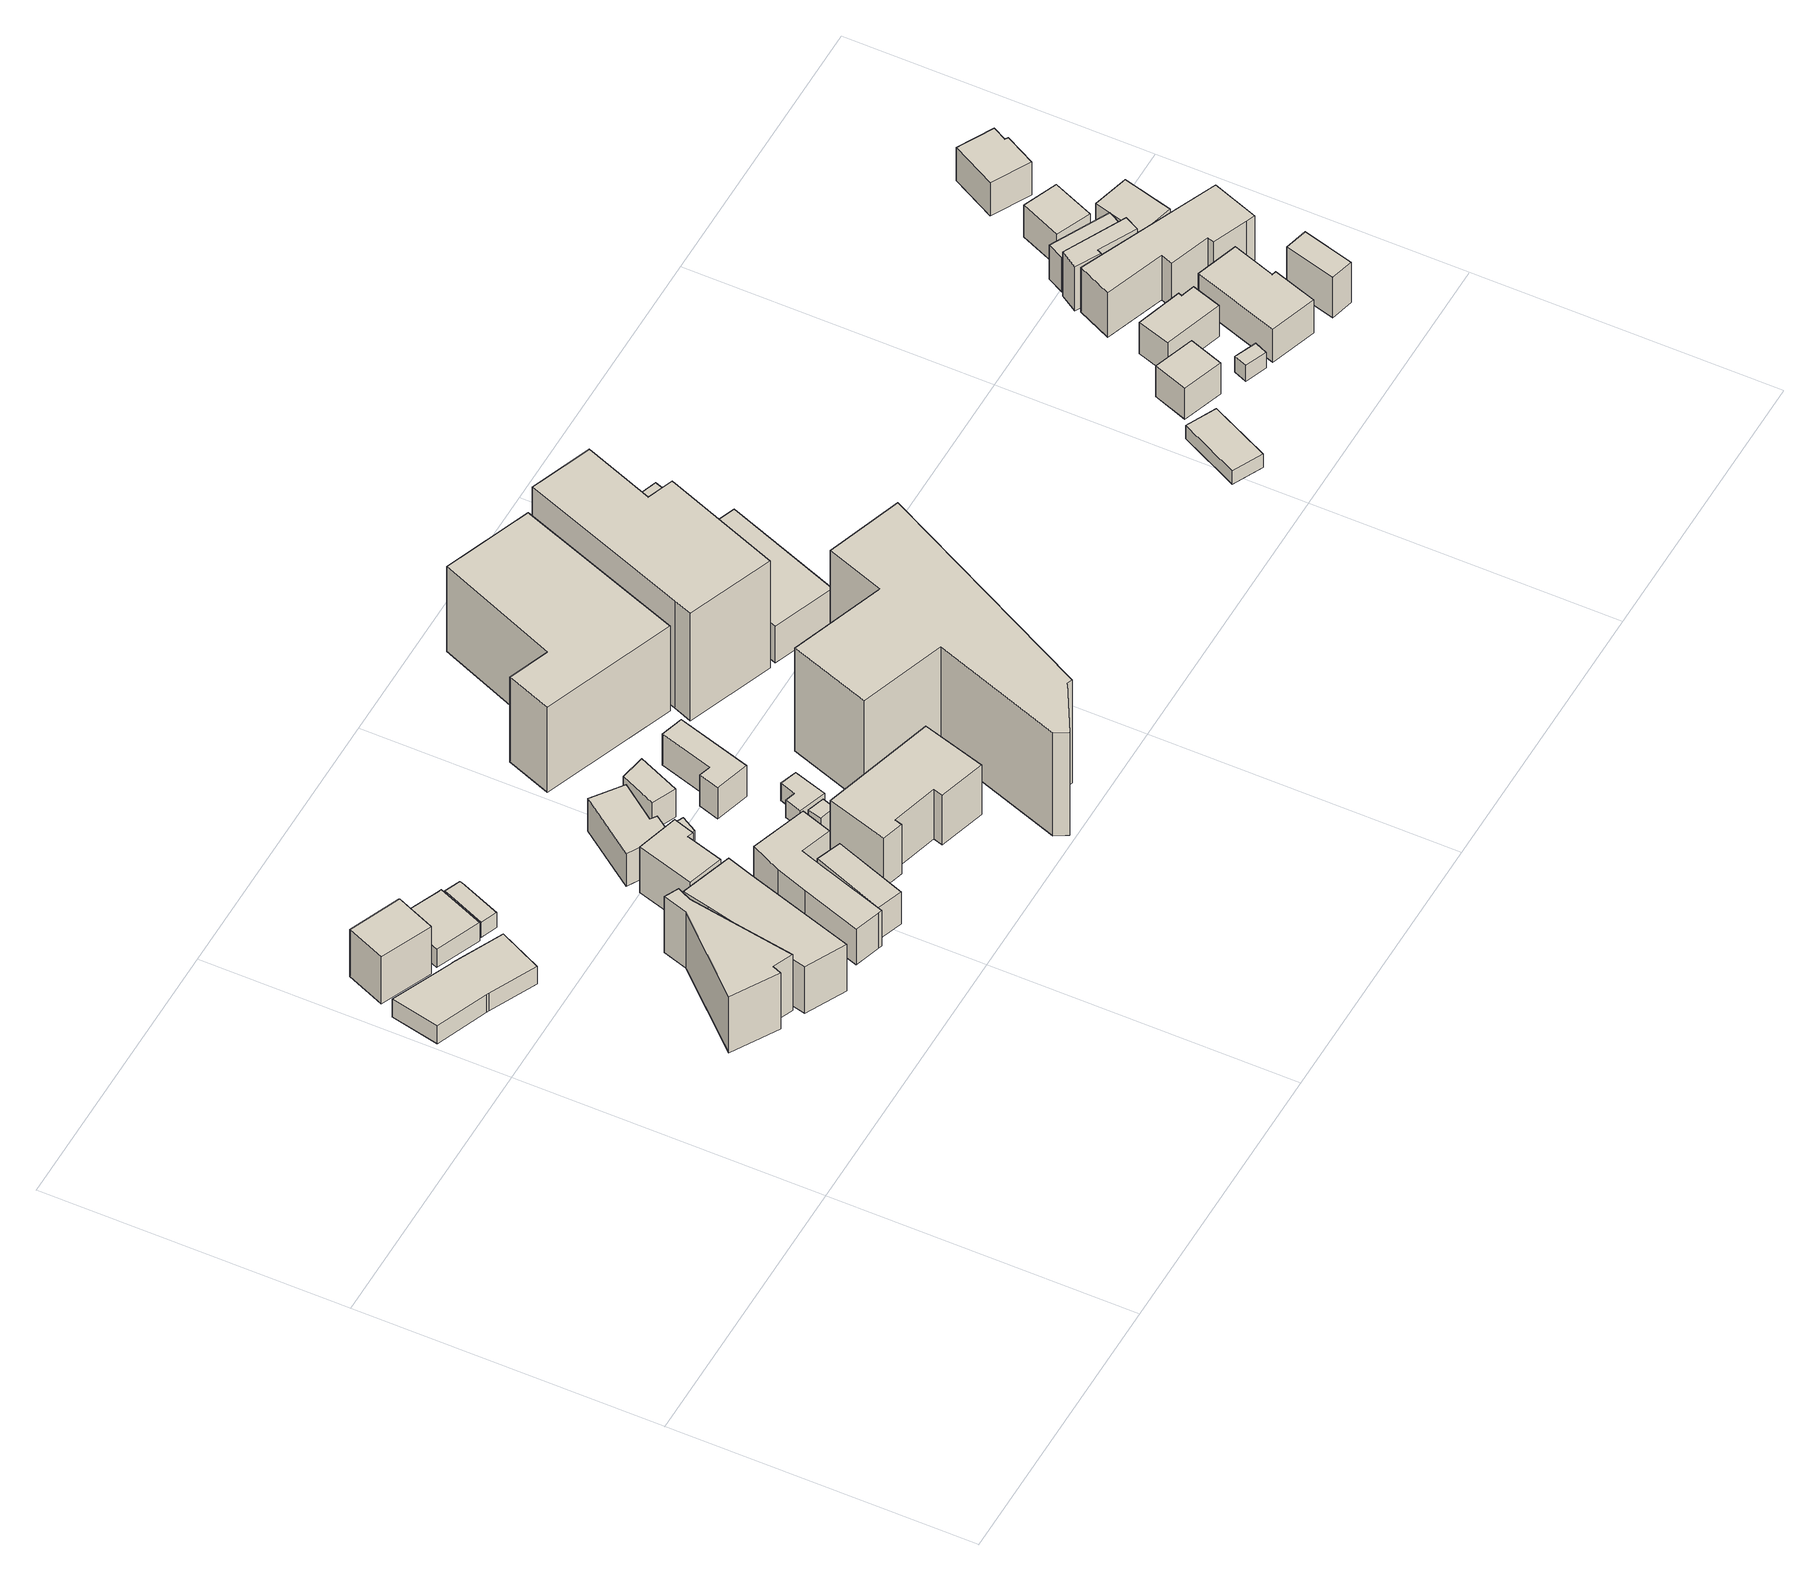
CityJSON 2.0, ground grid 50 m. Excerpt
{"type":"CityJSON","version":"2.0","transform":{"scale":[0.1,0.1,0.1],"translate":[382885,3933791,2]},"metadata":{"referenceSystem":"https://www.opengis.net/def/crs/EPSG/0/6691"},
"CityObjects":{
"building1":{"type":"Building","attributes":{"大字・町コード":"33","町・丁目コード":"4","13_区市町村コード_大字・町コード_町・丁目コード":"13111033004","多摩水系多摩川、浅川、大栗川洪水浸水想定区域（計画規模）.規模":"L1","多摩水系多摩川、浅川、大栗川洪水浸水想定区域（計画規模）.浸水ランク":"2","多摩水系多摩川、浅川、大栗川洪水浸水想定区域（計画規模）.浸水深":1.71,"多摩水系多摩川、浅川、大栗川洪水浸水想定区域（想定最大規模）.規模":"L2","多摩水系多摩川、浅川、大栗川洪水浸水想定区域（想定最大規模）.浸水ランク":"3","多摩水系多摩川、浅川、大栗川洪水浸水想定区域（想定最大規模）.浸水深":3.12,"多摩水系多摩川、浅川、大栗川洪水浸水想定区域（想定最大規模）.継続時間":11.12,"measuredHeight":7.5,"BuildingDetails.buildingRoofEdgeArea":152.31,"BuildingDetails.districtsAndZonesType":"11","BuildingDetails.prefecture":"13","BuildingDetails.city":"13111","BuildingDetails.surveyYear":2016},"address":[{"country":"日本","locality":"東京都大田区仲六郷四丁目"}],"geometry":[{"type":"Solid","lod":"1","boundaries":[[[[0,1,2,3,4,5,6,7]],[[6,8,9,7]],[[5,10,8,6]],[[4,11,10,5]],[[3,12,11,4]],[[2,13,12,3]],[[1,14,13,2]],[[0,15,14,1]],[[7,9,15,0]],[[8,10,11,12,13,14,15,9]]]]}]},
"building2":{"type":"Building","attributes":{"大字・町コード":"33","町・丁目コード":"4","13_区市町村コード_大字・町コード_町・丁目コード":"13111033004","多摩水系多摩川、浅川、大栗川洪水浸水想定区域（計画規模）.規模":"L1","多摩水系多摩川、浅川、大栗川洪水浸水想定区域（計画規模）.浸水ランク":"2","多摩水系多摩川、浅川、大栗川洪水浸水想定区域（計画規模）.浸水深":1.84,"多摩水系多摩川、浅川、大栗川洪水浸水想定区域（想定最大規模）.規模":"L2","多摩水系多摩川、浅川、大栗川洪水浸水想定区域（想定最大規模）.浸水ランク":"3","多摩水系多摩川、浅川、大栗川洪水浸水想定区域（想定最大規模）.浸水深":3.29,"多摩水系多摩川、浅川、大栗川洪水浸水想定区域（想定最大規模）.継続時間":12.95,"measuredHeight":10,"BuildingDetails.buildingRoofEdgeArea":64.58,"BuildingDetails.districtsAndZonesType":"11","BuildingDetails.prefecture":"13","BuildingDetails.city":"13111","BuildingDetails.surveyYear":2016},"address":[{"country":"日本","locality":"東京都大田区仲六郷四丁目"}],"geometry":[{"type":"Solid","lod":"1","boundaries":[[[[16,17,18,19,20,21]],[[20,22,23,21]],[[19,24,22,20]],[[18,25,24,19]],[[17,26,25,18]],[[16,27,26,17]],[[21,23,27,16]],[[22,24,25,26,27,23]]]]}]},
"building3":{"type":"Building","attributes":{"大字・町コード":"33","町・丁目コード":"4","13_区市町村コード_大字・町コード_町・丁目コード":"13111033004","多摩水系多摩川、浅川、大栗川洪水浸水想定区域（計画規模）.規模":"L1","多摩水系多摩川、浅川、大栗川洪水浸水想定区域（計画規模）.浸水ランク":"2","多摩水系多摩川、浅川、大栗川洪水浸水想定区域（計画規模）.浸水深":1.15,"多摩水系多摩川、浅川、大栗川洪水浸水想定区域（想定最大規模）.規模":"L2","多摩水系多摩川、浅川、大栗川洪水浸水想定区域（想定最大規模）.浸水ランク":"2","多摩水系多摩川、浅川、大栗川洪水浸水想定区域（想定最大規模）.浸水深":2.37,"多摩水系多摩川、浅川、大栗川洪水浸水想定区域（想定最大規模）.継続時間":9.03,"measuredHeight":12.8,"BuildingDetails.buildingRoofEdgeArea":135.39,"BuildingDetails.districtsAndZonesType":"9","BuildingDetails.prefecture":"13","BuildingDetails.city":"13111","BuildingDetails.surveyYear":2016},"address":[{"country":"日本","locality":"東京都大田区仲六郷四丁目"}],"geometry":[{"type":"Solid","lod":"1","boundaries":[[[[28,29,30,31,32,33,34,35]],[[34,36,37,35]],[[33,38,36,34]],[[32,39,38,33]],[[31,40,39,32]],[[30,41,40,31]],[[29,42,41,30]],[[28,43,42,29]],[[35,37,43,28]],[[36,38,39,40,41,42,43,37]]]]}]},
"building4":{"type":"Building","attributes":{"大字・町コード":"33","町・丁目コード":"4","13_区市町村コード_大字・町コード_町・丁目コード":"13111033004","多摩水系多摩川、浅川、大栗川洪水浸水想定区域（計画規模）.規模":"L1","多摩水系多摩川、浅川、大栗川洪水浸水想定区域（計画規模）.浸水ランク":"2","多摩水系多摩川、浅川、大栗川洪水浸水想定区域（計画規模）.浸水深":1.39,"多摩水系多摩川、浅川、大栗川洪水浸水想定区域（想定最大規模）.規模":"L2","多摩水系多摩川、浅川、大栗川洪水浸水想定区域（想定最大規模）.浸水ランク":"2","多摩水系多摩川、浅川、大栗川洪水浸水想定区域（想定最大規模）.浸水深":2.81,"多摩水系多摩川、浅川、大栗川洪水浸水想定区域（想定最大規模）.継続時間":9.27,"measuredHeight":6.9,"BuildingDetails.buildingRoofEdgeArea":67.07,"BuildingDetails.districtsAndZonesType":"11","BuildingDetails.prefecture":"13","BuildingDetails.city":"13111","BuildingDetails.surveyYear":2016},"address":[{"country":"日本","locality":"東京都大田区仲六郷四丁目"}],"geometry":[{"type":"Solid","lod":"1","boundaries":[[[[44,45,46,47,48,49]],[[48,50,51,49]],[[47,52,50,48]],[[46,53,52,47]],[[45,54,53,46]],[[44,55,54,45]],[[49,51,55,44]],[[50,52,53,54,55,51]]]]}]},
"building5":{"type":"Building","attributes":{"大字・町コード":"33","町・丁目コード":"4","13_区市町村コード_大字・町コード_町・丁目コード":"13111033004","多摩水系多摩川、浅川、大栗川洪水浸水想定区域（計画規模）.規模":"L1","多摩水系多摩川、浅川、大栗川洪水浸水想定区域（計画規模）.浸水ランク":"2","多摩水系多摩川、浅川、大栗川洪水浸水想定区域（計画規模）.浸水深":1.25,"多摩水系多摩川、浅川、大栗川洪水浸水想定区域（想定最大規模）.規模":"L2","多摩水系多摩川、浅川、大栗川洪水浸水想定区域（想定最大規模）.浸水ランク":"2","多摩水系多摩川、浅川、大栗川洪水浸水想定区域（想定最大規模）.浸水深":2.47,"多摩水系多摩川、浅川、大栗川洪水浸水想定区域（想定最大規模）.継続時間":9.03,"measuredHeight":11.3,"BuildingDetails.buildingRoofEdgeArea":188.61,"BuildingDetails.districtsAndZonesType":"9","BuildingDetails.prefecture":"13","BuildingDetails.city":"13111","BuildingDetails.surveyYear":2016},"address":[{"country":"日本","locality":"東京都大田区仲六郷四丁目"}],"geometry":[{"type":"Solid","lod":"1","boundaries":[[[[56,57,58,59,60,61]],[[60,62,63,61]],[[59,64,62,60]],[[58,65,64,59]],[[57,66,65,58]],[[56,67,66,57]],[[61,63,67,56]],[[62,64,65,66,67,63]]]]}]},
"building6":{"type":"Building","attributes":{"大字・町コード":"33","町・丁目コード":"4","13_区市町村コード_大字・町コード_町・丁目コード":"13111033004","多摩水系多摩川、浅川、大栗川洪水浸水想定区域（計画規模）.規模":"L1","多摩水系多摩川、浅川、大栗川洪水浸水想定区域（計画規模）.浸水ランク":"2","多摩水系多摩川、浅川、大栗川洪水浸水想定区域（計画規模）.浸水深":0.99,"多摩水系多摩川、浅川、大栗川洪水浸水想定区域（想定最大規模）.規模":"L2","多摩水系多摩川、浅川、大栗川洪水浸水想定区域（想定最大規模）.浸水ランク":"2","多摩水系多摩川、浅川、大栗川洪水浸水想定区域（想定最大規模）.浸水深":2.41,"多摩水系多摩川、浅川、大栗川洪水浸水想定区域（想定最大規模）.継続時間":9.27,"measuredHeight":4.9,"BuildingDetails.buildingRoofEdgeArea":23.22,"BuildingDetails.districtsAndZonesType":"11","BuildingDetails.prefecture":"13","BuildingDetails.city":"13111","BuildingDetails.surveyYear":2016},"address":[{"country":"日本","locality":"東京都大田区仲六郷四丁目"}],"geometry":[{"type":"Solid","lod":"1","boundaries":[[[[68,69,70,71,72,73]],[[72,74,75,73]],[[71,76,74,72]],[[70,77,76,71]],[[69,78,77,70]],[[68,79,78,69]],[[73,75,79,68]],[[74,76,77,78,79,75]]]]}]},
"building7":{"type":"Building","attributes":{"大字・町コード":"33","町・丁目コード":"4","13_区市町村コード_大字・町コード_町・丁目コード":"13111033004","多摩水系多摩川、浅川、大栗川洪水浸水想定区域（計画規模）.規模":"L1","多摩水系多摩川、浅川、大栗川洪水浸水想定区域（計画規模）.浸水ランク":"2","多摩水系多摩川、浅川、大栗川洪水浸水想定区域（計画規模）.浸水深":0.79,"多摩水系多摩川、浅川、大栗川洪水浸水想定区域（想定最大規模）.規模":"L2","多摩水系多摩川、浅川、大栗川洪水浸水想定区域（想定最大規模）.浸水ランク":"2","多摩水系多摩川、浅川、大栗川洪水浸水想定区域（想定最大規模）.浸水深":2.02,"多摩水系多摩川、浅川、大栗川洪水浸水想定区域（想定最大規模）.継続時間":7.83,"measuredHeight":10.4,"BuildingDetails.buildingRoofEdgeArea":65.81,"BuildingDetails.districtsAndZonesType":"11","BuildingDetails.prefecture":"13","BuildingDetails.city":"13111","BuildingDetails.surveyYear":2016},"address":[{"country":"日本","locality":"東京都大田区仲六郷四丁目"}],"geometry":[{"type":"Solid","lod":"1","boundaries":[[[[80,81,82,83,84,85]],[[84,86,87,85]],[[83,88,86,84]],[[82,89,88,83]],[[81,90,89,82]],[[80,91,90,81]],[[85,87,91,80]],[[86,88,89,90,91,87]]]]}]},
"building8":{"type":"Building","attributes":{"大字・町コード":"33","町・丁目コード":"4","13_区市町村コード_大字・町コード_町・丁目コード":"13111033004","多摩水系多摩川、浅川、大栗川洪水浸水想定区域（計画規模）.規模":"L1","多摩水系多摩川、浅川、大栗川洪水浸水想定区域（計画規模）.浸水ランク":"2","多摩水系多摩川、浅川、大栗川洪水浸水想定区域（計画規模）.浸水深":0.69,"多摩水系多摩川、浅川、大栗川洪水浸水想定区域（想定最大規模）.規模":"L2","多摩水系多摩川、浅川、大栗川洪水浸水想定区域（想定最大規模）.浸水ランク":"2","多摩水系多摩川、浅川、大栗川洪水浸水想定区域（想定最大規模）.浸水深":1.88,"多摩水系多摩川、浅川、大栗川洪水浸水想定区域（想定最大規模）.継続時間":8.68,"measuredHeight":7.6,"BuildingDetails.buildingRoofEdgeArea":136.71,"BuildingDetails.districtsAndZonesType":"9","BuildingDetails.prefecture":"13","BuildingDetails.city":"13111","BuildingDetails.surveyYear":2016},"address":[{"country":"日本","locality":"東京都大田区仲六郷四丁目"}],"geometry":[{"type":"Solid","lod":"1","boundaries":[[[[92,93,94,95,96,97,98,99,100,101]],[[100,102,103,101]],[[99,104,102,100]],[[98,105,104,99]],[[97,106,105,98]],[[96,107,106,97]],[[95,108,107,96]],[[94,109,108,95]],[[93,110,109,94]],[[92,111,110,93]],[[101,103,111,92]],[[102,104,105,106,107,108,109,110,111,103]]]]}]},
"building9":{"type":"Building","attributes":{"大字・町コード":"33","町・丁目コード":"4","13_区市町村コード_大字・町コード_町・丁目コード":"13111033004","多摩水系多摩川、浅川、大栗川洪水浸水想定区域（計画規模）.規模":"L1","多摩水系多摩川、浅川、大栗川洪水浸水想定区域（計画規模）.浸水ランク":"2","多摩水系多摩川、浅川、大栗川洪水浸水想定区域（計画規模）.浸水深":0.59,"多摩水系多摩川、浅川、大栗川洪水浸水想定区域（想定最大規模）.規模":"L2","多摩水系多摩川、浅川、大栗川洪水浸水想定区域（想定最大規模）.浸水ランク":"2","多摩水系多摩川、浅川、大栗川洪水浸水想定区域（想定最大規模）.浸水深":1.78,"多摩水系多摩川、浅川、大栗川洪水浸水想定区域（想定最大規模）.継続時間":8.68,"measuredHeight":7.2,"BuildingDetails.buildingRoofEdgeArea":56.38,"BuildingDetails.districtsAndZonesType":"9","BuildingDetails.prefecture":"13","BuildingDetails.city":"13111","BuildingDetails.surveyYear":2016},"address":[{"country":"日本","locality":"東京都大田区仲六郷四丁目"}],"geometry":[{"type":"Solid","lod":"1","boundaries":[[[[112,113,114,115]],[[114,116,117,115]],[[113,118,116,114]],[[112,119,118,113]],[[115,117,119,112]],[[116,118,119,117]]]]}]},
"building10":{"type":"Building","attributes":{"大字・町コード":"33","町・丁目コード":"4","13_区市町村コード_大字・町コード_町・丁目コード":"13111033004","多摩水系多摩川、浅川、大栗川洪水浸水想定区域（計画規模）.規模":"L1","多摩水系多摩川、浅川、大栗川洪水浸水想定区域（計画規模）.浸水ランク":"1","多摩水系多摩川、浅川、大栗川洪水浸水想定区域（計画規模）.浸水深":0.35,"多摩水系多摩川、浅川、大栗川洪水浸水想定区域（想定最大規模）.規模":"L2","多摩水系多摩川、浅川、大栗川洪水浸水想定区域（想定最大規模）.浸水ランク":"2","多摩水系多摩川、浅川、大栗川洪水浸水想定区域（想定最大規模）.浸水深":1.67,"多摩水系多摩川、浅川、大栗川洪水浸水想定区域（想定最大規模）.継続時間":6.72,"measuredHeight":7.4,"BuildingDetails.buildingRoofEdgeArea":75.35,"BuildingDetails.districtsAndZonesType":"11","BuildingDetails.prefecture":"13","BuildingDetails.city":"13111","BuildingDetails.surveyYear":2016},"address":[{"country":"日本","locality":"東京都大田区仲六郷四丁目"}],"geometry":[{"type":"Solid","lod":"1","boundaries":[[[[120,121,122,123,124,125]],[[124,126,127,125]],[[123,128,126,124]],[[122,129,128,123]],[[121,130,129,122]],[[120,131,130,121]],[[125,127,131,120]],[[126,128,129,130,131,127]]]]}]},
"building11":{"type":"Building","attributes":{"大字・町コード":"33","町・丁目コード":"4","13_区市町村コード_大字・町コード_町・丁目コード":"13111033004","多摩水系多摩川、浅川、大栗川洪水浸水想定区域（計画規模）.規模":"L1","多摩水系多摩川、浅川、大栗川洪水浸水想定区域（計画規模）.浸水ランク":"2","多摩水系多摩川、浅川、大栗川洪水浸水想定区域（計画規模）.浸水深":0.65,"多摩水系多摩川、浅川、大栗川洪水浸水想定区域（想定最大規模）.規模":"L2","多摩水系多摩川、浅川、大栗川洪水浸水想定区域（想定最大規模）.浸水ランク":"2","多摩水系多摩川、浅川、大栗川洪水浸水想定区域（想定最大規模）.浸水深":1.97,"多摩水系多摩川、浅川、大栗川洪水浸水想定区域（想定最大規模）.継続時間":6.72,"measuredHeight":3.5,"BuildingDetails.buildingRoofEdgeArea":14.17,"BuildingDetails.districtsAndZonesType":"11","BuildingDetails.prefecture":"13","BuildingDetails.city":"13111","BuildingDetails.surveyYear":2016},"address":[{"country":"日本","locality":"東京都大田区仲六郷四丁目"}],"geometry":[{"type":"Solid","lod":"1","boundaries":[[[[132,133,134,135,136,137]],[[136,138,139,137]],[[135,140,138,136]],[[134,141,140,135]],[[133,142,141,134]],[[132,143,142,133]],[[137,139,143,132]],[[138,140,141,142,143,139]]]]}]},
"building12":{"type":"Building","attributes":{"大字・町コード":"33","町・丁目コード":"4","13_区市町村コード_大字・町コード_町・丁目コード":"13111033004","多摩水系多摩川、浅川、大栗川洪水浸水想定区域（計画規模）.規模":"L1","多摩水系多摩川、浅川、大栗川洪水浸水想定区域（計画規模）.浸水ランク":"1","多摩水系多摩川、浅川、大栗川洪水浸水想定区域（計画規模）.浸水深":0.15,"多摩水系多摩川、浅川、大栗川洪水浸水想定区域（想定最大規模）.規模":"L2","多摩水系多摩川、浅川、大栗川洪水浸水想定区域（想定最大規模）.浸水ランク":"2","多摩水系多摩川、浅川、大栗川洪水浸水想定区域（想定最大規模）.浸水深":1.47,"多摩水系多摩川、浅川、大栗川洪水浸水想定区域（想定最大規模）.継続時間":6.72,"measuredHeight":6.1,"BuildingDetails.buildingRoofEdgeArea":29.6,"BuildingDetails.districtsAndZonesType":"11","BuildingDetails.prefecture":"13","BuildingDetails.city":"13111","BuildingDetails.surveyYear":2016},"address":[{"country":"日本","locality":"東京都大田区仲六郷四丁目"}],"geometry":[{"type":"Solid","lod":"1","boundaries":[[[[144,145,146,147]],[[146,148,149,147]],[[145,150,148,146]],[[144,151,150,145]],[[147,149,151,144]],[[148,150,151,149]]]]}]},
"building13":{"type":"Building","attributes":{"大字・町コード":"33","町・丁目コード":"4","13_区市町村コード_大字・町コード_町・丁目コード":"13111033004","多摩水系多摩川、浅川、大栗川洪水浸水想定区域（計画規模）.規模":"L1","多摩水系多摩川、浅川、大栗川洪水浸水想定区域（計画規模）.浸水ランク":"1","多摩水系多摩川、浅川、大栗川洪水浸水想定区域（計画規模）.浸水深":0.19,"多摩水系多摩川、浅川、大栗川洪水浸水想定区域（想定最大規模）.規模":"L2","多摩水系多摩川、浅川、大栗川洪水浸水想定区域（想定最大規模）.浸水ランク":"2","多摩水系多摩川、浅川、大栗川洪水浸水想定区域（想定最大規模）.浸水深":1.42,"多摩水系多摩川、浅川、大栗川洪水浸水想定区域（想定最大規模）.継続時間":7.83,"measuredHeight":4.2,"BuildingDetails.buildingRoofEdgeArea":7.01,"BuildingDetails.districtsAndZonesType":"11","BuildingDetails.prefecture":"13","BuildingDetails.city":"13111","BuildingDetails.surveyYear":2016},"address":[{"country":"日本","locality":"東京都大田区仲六郷四丁目"}],"geometry":[{"type":"Solid","lod":"1","boundaries":[[[[152,153,154,155]],[[154,156,157,155]],[[153,158,156,154]],[[152,159,158,153]],[[155,157,159,152]],[[156,158,159,157]]]]}]},
"building14":{"type":"Building","attributes":{"大字・町コード":"33","町・丁目コード":"4","13_区市町村コード_大字・町コード_町・丁目コード":"13111033004","多摩水系多摩川、浅川、大栗川洪水浸水想定区域（計画規模）.規模":"L1","多摩水系多摩川、浅川、大栗川洪水浸水想定区域（計画規模）.浸水ランク":"2","多摩水系多摩川、浅川、大栗川洪水浸水想定区域（計画規模）.浸水深":0.89,"多摩水系多摩川、浅川、大栗川洪水浸水想定区域（想定最大規模）.規模":"L2","多摩水系多摩川、浅川、大栗川洪水浸水想定区域（想定最大規模）.浸水ランク":"2","多摩水系多摩川、浅川、大栗川洪水浸水想定区域（想定最大規模）.浸水深":2.08,"多摩水系多摩川、浅川、大栗川洪水浸水想定区域（想定最大規模）.継続時間":8.68,"measuredHeight":12.8,"BuildingDetails.buildingRoofEdgeArea":201.35,"BuildingDetails.districtsAndZonesType":"9","BuildingDetails.prefecture":"13","BuildingDetails.city":"13111","BuildingDetails.surveyYear":2016},"address":[{"country":"日本","locality":"東京都大田区仲六郷四丁目"}],"geometry":[{"type":"Solid","lod":"1","boundaries":[[[[160,161,162,163,164,165,166,167]],[[166,168,169,167]],[[165,170,168,166]],[[164,171,170,165]],[[163,172,171,164]],[[162,173,172,163]],[[161,174,173,162]],[[160,175,174,161]],[[167,169,175,160]],[[168,170,171,172,173,174,175,169]]]]}]},
"building15":{"type":"Building","attributes":{"大字・町コード":"33","町・丁目コード":"4","13_区市町村コード_大字・町コード_町・丁目コード":"13111033004","多摩水系多摩川、浅川、大栗川洪水浸水想定区域（計画規模）.規模":"L1","多摩水系多摩川、浅川、大栗川洪水浸水想定区域（計画規模）.浸水ランク":"1","多摩水系多摩川、浅川、大栗川洪水浸水想定区域（計画規模）.浸水深":0.19,"多摩水系多摩川、浅川、大栗川洪水浸水想定区域（想定最大規模）.規模":"L2","多摩水系多摩川、浅川、大栗川洪水浸水想定区域（想定最大規模）.浸水ランク":"2","多摩水系多摩川、浅川、大栗川洪水浸水想定区域（想定最大規模）.浸水深":1.42,"多摩水系多摩川、浅川、大栗川洪水浸水想定区域（想定最大規模）.継続時間":7.83,"measuredHeight":3.8,"BuildingDetails.buildingRoofEdgeArea":22.82,"BuildingDetails.districtsAndZonesType":"11","BuildingDetails.prefecture":"13","BuildingDetails.city":"13111","BuildingDetails.surveyYear":2016},"address":[{"country":"日本","locality":"東京都大田区仲六郷四丁目"}],"geometry":[{"type":"Solid","lod":"1","boundaries":[[[[176,177,178,179,180,181]],[[180,182,183,181]],[[179,184,182,180]],[[178,185,184,179]],[[177,186,185,178]],[[176,187,186,177]],[[181,183,187,176]],[[182,184,185,186,187,183]]]]}]},
"building16":{"type":"Building","attributes":{"大字・町コード":"33","町・丁目コード":"4","13_区市町村コード_大字・町コード_町・丁目コード":"13111033004","多摩水系多摩川、浅川、大栗川洪水浸水想定区域（計画規模）.規模":"L1","多摩水系多摩川、浅川、大栗川洪水浸水想定区域（計画規模）.浸水ランク":"1","多摩水系多摩川、浅川、大栗川洪水浸水想定区域（計画規模）.浸水深":0.35,"多摩水系多摩川、浅川、大栗川洪水浸水想定区域（想定最大規模）.規模":"L2","多摩水系多摩川、浅川、大栗川洪水浸水想定区域（想定最大規模）.浸水ランク":"2","多摩水系多摩川、浅川、大栗川洪水浸水想定区域（想定最大規模）.浸水深":1.67,"多摩水系多摩川、浅川、大栗川洪水浸水想定区域（想定最大規模）.継続時間":6.72,"measuredHeight":9.6,"BuildingDetails.buildingRoofEdgeArea":57.38,"BuildingDetails.districtsAndZonesType":"11","BuildingDetails.prefecture":"13","BuildingDetails.city":"13111","BuildingDetails.surveyYear":2016},"address":[{"country":"日本","locality":"東京都大田区仲六郷四丁目"}],"geometry":[{"type":"Solid","lod":"1","boundaries":[[[[188,189,190,191,192,193]],[[192,194,195,193]],[[191,196,194,192]],[[190,197,196,191]],[[189,198,197,190]],[[188,199,198,189]],[[193,195,199,188]],[[194,196,197,198,199,195]]]]}]},
"building17":{"type":"Building","attributes":{"大字・町コード":"33","町・丁目コード":"4","13_区市町村コード_大字・町コード_町・丁目コード":"13111033004","多摩水系多摩川、浅川、大栗川洪水浸水想定区域（計画規模）.規模":"L1","多摩水系多摩川、浅川、大栗川洪水浸水想定区域（計画規模）.浸水ランク":"1","多摩水系多摩川、浅川、大栗川洪水浸水想定区域（計画規模）.浸水深":0.15,"多摩水系多摩川、浅川、大栗川洪水浸水想定区域（想定最大規模）.規模":"L2","多摩水系多摩川、浅川、大栗川洪水浸水想定区域（想定最大規模）.浸水ランク":"2","多摩水系多摩川、浅川、大栗川洪水浸水想定区域（想定最大規模）.浸水深":1.47,"多摩水系多摩川、浅川、大栗川洪水浸水想定区域（想定最大規模）.継続時間":6.72,"measuredHeight":20,"BuildingDetails.buildingRoofEdgeArea":533.51,"BuildingDetails.districtsAndZonesType":"11","BuildingDetails.prefecture":"13","BuildingDetails.city":"13111","BuildingDetails.surveyYear":2016},"address":[{"country":"日本","locality":"東京都大田区仲六郷四丁目"}],"geometry":[{"type":"Solid","lod":"1","boundaries":[[[[200,201,202,203,204,205]],[[204,206,207,205]],[[203,208,206,204]],[[202,209,208,203]],[[201,210,209,202]],[[200,211,210,201]],[[205,207,211,200]],[[206,208,209,210,211,207]]]]}]},
"building18":{"type":"Building","attributes":{"name":"六郷土手郵便局","大字・町コード":"33","町・丁目コード":"4","13_区市町村コード_大字・町コード_町・丁目コード":"13111033004","多摩水系多摩川、浅川、大栗川洪水浸水想定区域（計画規模）.規模":"L1","多摩水系多摩川、浅川、大栗川洪水浸水想定区域（計画規模）.浸水ランク":"1","多摩水系多摩川、浅川、大栗川洪水浸水想定区域（計画規模）.浸水深":0.31,"多摩水系多摩川、浅川、大栗川洪水浸水想定区域（想定最大規模）.規模":"L2","多摩水系多摩川、浅川、大栗川洪水浸水想定区域（想定最大規模）.浸水ランク":"2","多摩水系多摩川、浅川、大栗川洪水浸水想定区域（想定最大規模）.浸水深":1.43,"多摩水系多摩川、浅川、大栗川洪水浸水想定区域（想定最大規模）.継続時間":7.48,"measuredHeight":25.1,"BuildingDetails.buildingRoofEdgeArea":729.98,"BuildingDetails.districtsAndZonesType":"9","BuildingDetails.prefecture":"13","BuildingDetails.city":"13111","BuildingDetails.surveyYear":2016},"address":[{"country":"日本","locality":"東京都大田区仲六郷四丁目"}],"geometry":[{"type":"Solid","lod":"1","boundaries":[[[[212,213,214,215,216,217,218,219,220,221]],[[220,222,223,221]],[[219,224,222,220]],[[218,225,224,219]],[[217,226,225,218]],[[216,227,226,217]],[[215,228,227,216]],[[214,229,228,215]],[[213,230,229,214]],[[212,231,230,213]],[[221,223,231,212]],[[222,224,225,226,227,228,229,230,231,223]]]]}]},
"building19":{"type":"Building","attributes":{"大字・町コード":"33","町・丁目コード":"4","13_区市町村コード_大字・町コード_町・丁目コード":"13111033004","多摩水系多摩川、浅川、大栗川洪水浸水想定区域（計画規模）.規模":"L1","多摩水系多摩川、浅川、大栗川洪水浸水想定区域（計画規模）.浸水ランク":"2","多摩水系多摩川、浅川、大栗川洪水浸水想定区域（計画規模）.浸水深":0.71,"多摩水系多摩川、浅川、大栗川洪水浸水想定区域（想定最大規模）.規模":"L2","多摩水系多摩川、浅川、大栗川洪水浸水想定区域（想定最大規模）.浸水ランク":"2","多摩水系多摩川、浅川、大栗川洪水浸水想定区域（想定最大規模）.浸水深":2.01,"多摩水系多摩川、浅川、大栗川洪水浸水想定区域（想定最大規模）.継続時間":5,"measuredHeight":22.5,"BuildingDetails.buildingRoofEdgeArea":451.85,"BuildingDetails.districtsAndZonesType":"11","BuildingDetails.prefecture":"13","BuildingDetails.city":"13111","BuildingDetails.surveyYear":2016},"address":[{"country":"日本","locality":"東京都大田区仲六郷四丁目"}],"geometry":[{"type":"Solid","lod":"1","boundaries":[[[[232,233,234,235,236,237,238]],[[237,239,240,238]],[[236,241,239,237]],[[235,242,241,236]],[[234,243,242,235]],[[233,244,243,234]],[[232,245,244,233]],[[238,240,245,232]],[[239,241,242,243,244,245,240]]]]}]},
"building20":{"type":"Building","attributes":{"大字・町コード":"33","町・丁目コード":"4","13_区市町村コード_大字・町コード_町・丁目コード":"13111033004","多摩水系多摩川、浅川、大栗川洪水浸水想定区域（計画規模）.規模":"L1","多摩水系多摩川、浅川、大栗川洪水浸水想定区域（計画規模）.浸水ランク":"2","多摩水系多摩川、浅川、大栗川洪水浸水想定区域（計画規模）.浸水深":0.71,"多摩水系多摩川、浅川、大栗川洪水浸水想定区域（想定最大規模）.規模":"L2","多摩水系多摩川、浅川、大栗川洪水浸水想定区域（想定最大規模）.浸水ランク":"2","多摩水系多摩川、浅川、大栗川洪水浸水想定区域（想定最大規模）.浸水深":2.01,"多摩水系多摩川、浅川、大栗川洪水浸水想定区域（想定最大規模）.継続時間":5,"measuredHeight":7.8,"BuildingDetails.buildingRoofEdgeArea":224.78,"BuildingDetails.districtsAndZonesType":"11","BuildingDetails.prefecture":"13","BuildingDetails.city":"13111","BuildingDetails.surveyYear":2016},"address":[{"country":"日本","locality":"東京都大田区仲六郷四丁目"}],"geometry":[{"type":"Solid","lod":"1","boundaries":[[[[246,247,248,249]],[[248,250,251,249]],[[247,252,250,248]],[[246,253,252,247]],[[249,251,253,246]],[[250,252,253,251]]]]}]},
"building21":{"type":"Building","attributes":{"多摩水系多摩川、浅川、大栗川洪水浸水想定区域（計画規模）.規模":"L1","多摩水系多摩川、浅川、大栗川洪水浸水想定区域（計画規模）.浸水ランク":"2","多摩水系多摩川、浅川、大栗川洪水浸水想定区域（計画規模）.浸水深":0.67,"多摩水系多摩川、浅川、大栗川洪水浸水想定区域（想定最大規模）.規模":"L2","多摩水系多摩川、浅川、大栗川洪水浸水想定区域（想定最大規模）.浸水ランク":"2","多摩水系多摩川、浅川、大栗川洪水浸水想定区域（想定最大規模）.浸水深":2.23,"多摩水系多摩川、浅川、大栗川洪水浸水想定区域（想定最大規模）.継続時間":7.62,"城南地区河川流域浸水予想区域（改定）（想定最大規模）.規模":"L2","城南地区河川流域浸水予想区域（改定）（想定最大規模）.浸水ランク":"1","城南地区河川流域浸水予想区域（改定）（想定最大規模）.浸水深":0.017,"measuredHeight":4.4,"BuildingDetails.districtsAndZonesType":"11","BuildingDetails.prefecture":"13","BuildingDetails.city":"13111","BuildingDetails.surveyYear":2016},"address":[{"country":"日本","locality":"東京都大田区仲六郷四丁目"}],"geometry":[{"type":"Solid","lod":"1","boundaries":[[[[254,255,256,257]],[[256,258,259,257]],[[255,260,258,256]],[[254,261,260,255]],[[257,259,261,254]],[[258,260,261,259]]]]}]},
"building22":{"type":"Building","attributes":{"多摩水系多摩川、浅川、大栗川洪水浸水想定区域（計画規模）.規模":"L1","多摩水系多摩川、浅川、大栗川洪水浸水想定区域（計画規模）.浸水ランク":"2","多摩水系多摩川、浅川、大栗川洪水浸水想定区域（計画規模）.浸水深":1.46,"多摩水系多摩川、浅川、大栗川洪水浸水想定区域（想定最大規模）.規模":"L2","多摩水系多摩川、浅川、大栗川洪水浸水想定区域（想定最大規模）.浸水ランク":"2","多摩水系多摩川、浅川、大栗川洪水浸水想定区域（想定最大規模）.浸水深":2.73,"多摩水系多摩川、浅川、大栗川洪水浸水想定区域（想定最大規模）.継続時間":8.57,"城南地区河川流域浸水予想区域（改定）（想定最大規模）.規模":"L2","城南地区河川流域浸水予想区域（改定）（想定最大規模）.浸水ランク":"1","城南地区河川流域浸水予想区域（改定）（想定最大規模）.浸水深":0.01,"measuredHeight":3.3,"BuildingDetails.districtsAndZonesType":"11","BuildingDetails.prefecture":"13","BuildingDetails.city":"13111","BuildingDetails.surveyYear":2016},"address":[{"country":"日本","locality":"東京都大田区東六郷三丁目"}],"geometry":[{"type":"Solid","lod":"1","boundaries":[[[[262,263,264,265]],[[264,266,267,265]],[[263,268,266,264]],[[262,269,268,263]],[[265,267,269,262]],[[266,268,269,267]]]]}]},
"building23":{"type":"Building","attributes":{"大字・町コード":"49","町・丁目コード":"3","13_区市町村コード_大字・町コード_町・丁目コード":"13111049003","多摩水系多摩川、浅川、大栗川洪水浸水想定区域（計画規模）.規模":"L1","多摩水系多摩川、浅川、大栗川洪水浸水想定区域（計画規模）.浸水ランク":"2","多摩水系多摩川、浅川、大栗川洪水浸水想定区域（計画規模）.浸水深":1.3,"多摩水系多摩川、浅川、大栗川洪水浸水想定区域（想定最大規模）.規模":"L2","多摩水系多摩川、浅川、大栗川洪水浸水想定区域（想定最大規模）.浸水ランク":"2","多摩水系多摩川、浅川、大栗川洪水浸水想定区域（想定最大規模）.浸水深":2.59,"多摩水系多摩川、浅川、大栗川洪水浸水想定区域（想定最大規模）.継続時間":10.18,"城南地区河川流域浸水予想区域（改定）（想定最大規模）.規模":"L2","城南地区河川流域浸水予想区域（改定）（想定最大規模）.浸水ランク":"1","城南地区河川流域浸水予想区域（改定）（想定最大規模）.浸水深":0.024,"measuredHeight":6.8,"BuildingDetails.buildingRoofEdgeArea":42.69,"BuildingDetails.districtsAndZonesType":"11","BuildingDetails.prefecture":"13","BuildingDetails.city":"13111","BuildingDetails.surveyYear":2016},"address":[{"country":"日本","locality":"東京都大田区東六郷三丁目"}],"geometry":[{"type":"Solid","lod":"1","boundaries":[[[[270,271,272,273]],[[272,274,275,273]],[[271,276,274,272]],[[270,277,276,271]],[[273,275,277,270]],[[274,276,277,275]]]]}]},
"building24":{"type":"Building","attributes":{"大字・町コード":"49","町・丁目コード":"3","13_区市町村コード_大字・町コード_町・丁目コード":"13111049003","多摩水系多摩川、浅川、大栗川洪水浸水想定区域（計画規模）.規模":"L1","多摩水系多摩川、浅川、大栗川洪水浸水想定区域（計画規模）.浸水ランク":"2","多摩水系多摩川、浅川、大栗川洪水浸水想定区域（計画規模）.浸水深":1.69,"多摩水系多摩川、浅川、大栗川洪水浸水想定区域（想定最大規模）.規模":"L2","多摩水系多摩川、浅川、大栗川洪水浸水想定区域（想定最大規模）.浸水ランク":"2","多摩水系多摩川、浅川、大栗川洪水浸水想定区域（想定最大規模）.浸水深":2.91,"多摩水系多摩川、浅川、大栗川洪水浸水想定区域（想定最大規模）.継続時間":9.98,"城南地区河川流域浸水予想区域（改定）（想定最大規模）.規模":"L2","城南地区河川流域浸水予想区域（改定）（想定最大規模）.浸水ランク":"1","城南地区河川流域浸水予想区域（改定）（想定最大規模）.浸水深":0.01,"measuredHeight":3.4,"BuildingDetails.buildingRoofEdgeArea":9,"BuildingDetails.districtsAndZonesType":"11","BuildingDetails.prefecture":"13","BuildingDetails.city":"13111","BuildingDetails.surveyYear":2016},"address":[{"country":"日本","locality":"東京都大田区東六郷三丁目"}],"geometry":[{"type":"Solid","lod":"1","boundaries":[[[[278,279,280,281]],[[280,282,283,281]],[[279,284,282,280]],[[278,285,284,279]],[[281,283,285,278]],[[282,284,285,283]]]]}]},
"building25":{"type":"Building","attributes":{"大字・町コード":"49","町・丁目コード":"3","13_区市町村コード_大字・町コード_町・丁目コード":"13111049003","多摩水系多摩川、浅川、大栗川洪水浸水想定区域（計画規模）.規模":"L1","多摩水系多摩川、浅川、大栗川洪水浸水想定区域（計画規模）.浸水ランク":"2","多摩水系多摩川、浅川、大栗川洪水浸水想定区域（計画規模）.浸水深":1.4,"多摩水系多摩川、浅川、大栗川洪水浸水想定区域（想定最大規模）.規模":"L2","多摩水系多摩川、浅川、大栗川洪水浸水想定区域（想定最大規模）.浸水ランク":"2","多摩水系多摩川、浅川、大栗川洪水浸水想定区域（想定最大規模）.浸水深":2.69,"多摩水系多摩川、浅川、大栗川洪水浸水想定区域（想定最大規模）.継続時間":10.18,"城南地区河川流域浸水予想区域（改定）（想定最大規模）.規模":"L2","城南地区河川流域浸水予想区域（改定）（想定最大規模）.浸水ランク":"1","城南地区河川流域浸水予想区域（改定）（想定最大規模）.浸水深":0.036,"measuredHeight":6.7,"BuildingDetails.buildingRoofEdgeArea":56.92,"BuildingDetails.districtsAndZonesType":"11","BuildingDetails.prefecture":"13","BuildingDetails.city":"13111","BuildingDetails.surveyYear":2016},"address":[{"country":"日本","locality":"東京都大田区東六郷三丁目"}],"geometry":[{"type":"Solid","lod":"1","boundaries":[[[[286,287,288,289,290,291]],[[290,292,293,291]],[[289,294,292,290]],[[288,295,294,289]],[[287,296,295,288]],[[286,297,296,287]],[[291,293,297,286]],[[292,294,295,296,297,293]]]]}]},
"building26":{"type":"Building","attributes":{"大字・町コード":"49","町・丁目コード":"3","13_区市町村コード_大字・町コード_町・丁目コード":"13111049003","多摩水系多摩川、浅川、大栗川洪水浸水想定区域（計画規模）.規模":"L1","多摩水系多摩川、浅川、大栗川洪水浸水想定区域（計画規模）.浸水ランク":"2","多摩水系多摩川、浅川、大栗川洪水浸水想定区域（計画規模）.浸水深":1.69,"多摩水系多摩川、浅川、大栗川洪水浸水想定区域（想定最大規模）.規模":"L2","多摩水系多摩川、浅川、大栗川洪水浸水想定区域（想定最大規模）.浸水ランク":"2","多摩水系多摩川、浅川、大栗川洪水浸水想定区域（想定最大規模）.浸水深":2.91,"多摩水系多摩川、浅川、大栗川洪水浸水想定区域（想定最大規模）.継続時間":9.98,"城南地区河川流域浸水予想区域（改定）（想定最大規模）.規模":"L2","城南地区河川流域浸水予想区域（改定）（想定最大規模）.浸水ランク":"1","城南地区河川流域浸水予想区域（改定）（想定最大規模）.浸水深":0.018,"measuredHeight":7.6,"BuildingDetails.buildingRoofEdgeArea":117.27,"BuildingDetails.districtsAndZonesType":"11","BuildingDetails.prefecture":"13","BuildingDetails.city":"13111","BuildingDetails.surveyYear":2016},"address":[{"country":"日本","locality":"東京都大田区東六郷三丁目"}],"geometry":[{"type":"Solid","lod":"1","boundaries":[[[[298,299,300,301,302,303]],[[302,304,305,303]],[[301,306,304,302]],[[300,307,306,301]],[[299,308,307,300]],[[298,309,308,299]],[[303,305,309,298]],[[304,306,307,308,309,305]]]]}]},
"building27":{"type":"Building","attributes":{"大字・町コード":"49","町・丁目コード":"3","13_区市町村コード_大字・町コード_町・丁目コード":"13111049003","多摩水系多摩川、浅川、大栗川洪水浸水想定区域（計画規模）.規模":"L1","多摩水系多摩川、浅川、大栗川洪水浸水想定区域（計画規模）.浸水ランク":"2","多摩水系多摩川、浅川、大栗川洪水浸水想定区域（計画規模）.浸水深":1.6,"多摩水系多摩川、浅川、大栗川洪水浸水想定区域（想定最大規模）.規模":"L2","多摩水系多摩川、浅川、大栗川洪水浸水想定区域（想定最大規模）.浸水ランク":"2","多摩水系多摩川、浅川、大栗川洪水浸水想定区域（想定最大規模）.浸水深":2.89,"多摩水系多摩川、浅川、大栗川洪水浸水想定区域（想定最大規模）.継続時間":10.18,"城南地区河川流域浸水予想区域（改定）（想定最大規模）.規模":"L2","城南地区河川流域浸水予想区域（改定）（想定最大規模）.浸水ランク":"1","城南地区河川流域浸水予想区域（改定）（想定最大規模）.浸水深":0.036,"measuredHeight":10,"BuildingDetails.buildingRoofEdgeArea":33.89,"BuildingDetails.districtsAndZonesType":"11","BuildingDetails.prefecture":"13","BuildingDetails.city":"13111","BuildingDetails.surveyYear":2016},"address":[{"country":"日本","locality":"東京都大田区東六郷三丁目"}],"geometry":[{"type":"Solid","lod":"1","boundaries":[[[[310,311,312,313,314,315,316]],[[315,317,318,316]],[[314,319,317,315]],[[313,320,319,314]],[[312,321,320,313]],[[311,322,321,312]],[[310,323,322,311]],[[316,318,323,310]],[[317,319,320,321,322,323,318]]]]}]},
"building28":{"type":"Building","attributes":{"大字・町コード":"49","町・丁目コード":"3","13_区市町村コード_大字・町コード_町・丁目コード":"13111049003","多摩水系多摩川、浅川、大栗川洪水浸水想定区域（計画規模）.規模":"L1","多摩水系多摩川、浅川、大栗川洪水浸水想定区域（計画規模）.浸水ランク":"2","多摩水系多摩川、浅川、大栗川洪水浸水想定区域（計画規模）.浸水深":1.6,"多摩水系多摩川、浅川、大栗川洪水浸水想定区域（想定最大規模）.規模":"L2","多摩水系多摩川、浅川、大栗川洪水浸水想定区域（想定最大規模）.浸水ランク":"2","多摩水系多摩川、浅川、大栗川洪水浸水想定区域（想定最大規模）.浸水深":2.89,"多摩水系多摩川、浅川、大栗川洪水浸水想定区域（想定最大規模）.継続時間":10.18,"城南地区河川流域浸水予想区域（改定）（想定最大規模）.規模":"L2","城南地区河川流域浸水予想区域（改定）（想定最大規模）.浸水ランク":"1","城南地区河川流域浸水予想区域（改定）（想定最大規模）.浸水深":0.036,"measuredHeight":9.3,"BuildingDetails.buildingRoofEdgeArea":176.5,"BuildingDetails.districtsAndZonesType":"11","BuildingDetails.prefecture":"13","BuildingDetails.city":"13111","BuildingDetails.surveyYear":2016},"address":[{"country":"日本","locality":"東京都大田区東六郷三丁目"}],"geometry":[{"type":"Solid","lod":"1","boundaries":[[[[324,325,326,327,328,329,330,331,332]],[[331,333,334,332]],[[330,335,333,331]],[[329,336,335,330]],[[328,337,336,329]],[[327,338,337,328]],[[326,339,338,327]],[[325,340,339,326]],[[324,341,340,325]],[[332,334,341,324]],[[333,335,336,337,338,339,340,341,334]]]]}]},
"building29":{"type":"Building","attributes":{"大字・町コード":"49","町・丁目コード":"3","13_区市町村コード_大字・町コード_町・丁目コード":"13111049003","多摩水系多摩川、浅川、大栗川洪水浸水想定区域（計画規模）.規模":"L1","多摩水系多摩川、浅川、大栗川洪水浸水想定区域（計画規模）.浸水ランク":"2","多摩水系多摩川、浅川、大栗川洪水浸水想定区域（計画規模）.浸水深":1.74,"多摩水系多摩川、浅川、大栗川洪水浸水想定区域（想定最大規模）.規模":"L2","多摩水系多摩川、浅川、大栗川洪水浸水想定区域（想定最大規模）.浸水ランク":"3","多摩水系多摩川、浅川、大栗川洪水浸水想定区域（想定最大規模）.浸水深":3.09,"多摩水系多摩川、浅川、大栗川洪水浸水想定区域（想定最大規模）.継続時間":11.05,"城南地区河川流域浸水予想区域（改定）（想定最大規模）.規模":"L2","城南地区河川流域浸水予想区域（改定）（想定最大規模）.浸水ランク":"1","城南地区河川流域浸水予想区域（改定）（想定最大規模）.浸水深":0.044,"measuredHeight":8.6,"BuildingDetails.buildingRoofEdgeArea":33.01,"BuildingDetails.districtsAndZonesType":"11","BuildingDetails.prefecture":"13","BuildingDetails.city":"13111","BuildingDetails.surveyYear":2016},"address":[{"country":"日本","locality":"東京都大田区東六郷三丁目"}],"geometry":[{"type":"Solid","lod":"1","boundaries":[[[[342,343,344,345]],[[344,346,347,345]],[[343,348,346,344]],[[342,349,348,343]],[[345,347,349,342]],[[346,348,349,347]]]]}]},
"building30":{"type":"Building","attributes":{"大字・町コード":"49","町・丁目コード":"3","13_区市町村コード_大字・町コード_町・丁目コード":"13111049003","多摩水系多摩川、浅川、大栗川洪水浸水想定区域（計画規模）.規模":"L1","多摩水系多摩川、浅川、大栗川洪水浸水想定区域（計画規模）.浸水ランク":"2","多摩水系多摩川、浅川、大栗川洪水浸水想定区域（計画規模）.浸水深":2.01,"多摩水系多摩川、浅川、大栗川洪水浸水想定区域（想定最大規模）.規模":"L2","多摩水系多摩川、浅川、大栗川洪水浸水想定区域（想定最大規模）.浸水ランク":"3","多摩水系多摩川、浅川、大栗川洪水浸水想定区域（想定最大規模）.浸水深":3.18,"多摩水系多摩川、浅川、大栗川洪水浸水想定区域（想定最大規模）.継続時間":10.82,"城南地区河川流域浸水予想区域（改定）（想定最大規模）.規模":"L2","城南地区河川流域浸水予想区域（改定）（想定最大規模）.浸水ランク":"1","城南地区河川流域浸水予想区域（改定）（想定最大規模）.浸水深":0.02,"measuredHeight":9.1,"BuildingDetails.buildingRoofEdgeArea":35.12,"BuildingDetails.districtsAndZonesType":"11","BuildingDetails.prefecture":"13","BuildingDetails.city":"13111","BuildingDetails.surveyYear":2016},"address":[{"country":"日本","locality":"東京都大田区東六郷三丁目"}],"geometry":[{"type":"Solid","lod":"1","boundaries":[[[[350,351,352,353]],[[352,354,355,353]],[[351,356,354,352]],[[350,357,356,351]],[[353,355,357,350]],[[354,356,357,355]]]]}]},
"building31":{"type":"Building","attributes":{"大字・町コード":"49","町・丁目コード":"3","13_区市町村コード_大字・町コード_町・丁目コード":"13111049003","多摩水系多摩川、浅川、大栗川洪水浸水想定区域（計画規模）.規模":"L1","多摩水系多摩川、浅川、大栗川洪水浸水想定区域（計画規模）.浸水ランク":"2","多摩水系多摩川、浅川、大栗川洪水浸水想定区域（計画規模）.浸水深":1.74,"多摩水系多摩川、浅川、大栗川洪水浸水想定区域（想定最大規模）.規模":"L2","多摩水系多摩川、浅川、大栗川洪水浸水想定区域（想定最大規模）.浸水ランク":"3","多摩水系多摩川、浅川、大栗川洪水浸水想定区域（想定最大規模）.浸水深":3.09,"多摩水系多摩川、浅川、大栗川洪水浸水想定区域（想定最大規模）.継続時間":11.05,"城南地区河川流域浸水予想区域（改定）（想定最大規模）.規模":"L2","城南地区河川流域浸水予想区域（改定）（想定最大規模）.浸水ランク":"1","城南地区河川流域浸水予想区域（改定）（想定最大規模）.浸水深":0.044,"measuredHeight":7.1,"BuildingDetails.buildingRoofEdgeArea":45.76,"BuildingDetails.districtsAndZonesType":"11","BuildingDetails.prefecture":"13","BuildingDetails.city":"13111","BuildingDetails.surveyYear":2016},"address":[{"country":"日本","locality":"東京都大田区東六郷三丁目"}],"geometry":[{"type":"Solid","lod":"1","boundaries":[[[[358,359,360,361]],[[360,362,363,361]],[[359,364,362,360]],[[358,365,364,359]],[[361,363,365,358]],[[362,364,365,363]]]]}]},
"building32":{"type":"Building","attributes":{"大字・町コード":"49","町・丁目コード":"3","13_区市町村コード_大字・町コード_町・丁目コード":"13111049003","多摩水系多摩川、浅川、大栗川洪水浸水想定区域（計画規模）.規模":"L1","多摩水系多摩川、浅川、大栗川洪水浸水想定区域（計画規模）.浸水ランク":"2","多摩水系多摩川、浅川、大栗川洪水浸水想定区域（計画規模）.浸水深":1.59,"多摩水系多摩川、浅川、大栗川洪水浸水想定区域（想定最大規模）.規模":"L2","多摩水系多摩川、浅川、大栗川洪水浸水想定区域（想定最大規模）.浸水ランク":"2","多摩水系多摩川、浅川、大栗川洪水浸水想定区域（想定最大規模）.浸水深":2.87,"多摩水系多摩川、浅川、大栗川洪水浸水想定区域（想定最大規模）.継続時間":11.45,"城南地区河川流域浸水予想区域（改定）（想定最大規模）.規模":"L2","城南地区河川流域浸水予想区域（改定）（想定最大規模）.浸水ランク":"1","城南地区河川流域浸水予想区域（改定）（想定最大規模）.浸水深":0.036,"measuredHeight":6.9,"BuildingDetails.buildingRoofEdgeArea":53.9,"BuildingDetails.districtsAndZonesType":"11","BuildingDetails.prefecture":"13","BuildingDetails.city":"13111","BuildingDetails.surveyYear":2016},"address":[{"country":"日本","locality":"東京都大田区東六郷三丁目"}],"geometry":[{"type":"Solid","lod":"1","boundaries":[[[[366,367,368,369]],[[368,370,371,369]],[[367,372,370,368]],[[366,373,372,367]],[[369,371,373,366]],[[370,372,373,371]]]]}]},
"building33":{"type":"Building","attributes":{"大字・町コード":"49","町・丁目コード":"3","13_区市町村コード_大字・町コード_町・丁目コード":"13111049003","多摩水系多摩川、浅川、大栗川洪水浸水想定区域（計画規模）.規模":"L1","多摩水系多摩川、浅川、大栗川洪水浸水想定区域（計画規模）.浸水ランク":"2","多摩水系多摩川、浅川、大栗川洪水浸水想定区域（計画規模）.浸水深":1.79,"多摩水系多摩川、浅川、大栗川洪水浸水想定区域（想定最大規模）.規模":"L2","多摩水系多摩川、浅川、大栗川洪水浸水想定区域（想定最大規模）.浸水ランク":"3","多摩水系多摩川、浅川、大栗川洪水浸水想定区域（想定最大規模）.浸水深":3.16,"多摩水系多摩川、浅川、大栗川洪水浸水想定区域（想定最大規模）.継続時間":12.5,"城南地区河川流域浸水予想区域（改定）（想定最大規模）.規模":"L2","城南地区河川流域浸水予想区域（改定）（想定最大規模）.浸水ランク":"1","城南地区河川流域浸水予想区域（改定）（想定最大規模）.浸水深":0.044,"measuredHeight":7.7,"BuildingDetails.buildingRoofEdgeArea":58.43,"BuildingDetails.districtsAndZonesType":"11","BuildingDetails.prefecture":"13","BuildingDetails.city":"13111","BuildingDetails.surveyYear":2016},"address":[{"country":"日本","locality":"東京都大田区東六郷三丁目"}],"geometry":[{"type":"Solid","lod":"1","boundaries":[[[[374,375,376,377,378,379]],[[378,380,381,379]],[[377,382,380,378]],[[376,383,382,377]],[[375,384,383,376]],[[374,385,384,375]],[[379,381,385,374]],[[380,382,383,384,385,381]]]]}]}
},
"vertices":[
[127,659,9],[209,620,9],[175,549,9],[97,586,9],[93,588,9],[8,622,9],[25,703,9],[126,659,9],[25,703,46],[126,659,46],[8,622,46],[93,588,46],[97,586,46],[175,549,46],[209,620,46],[127,659,46],
[151,755,10],[124,691,10],[123,691,10],[39,727,10],[66,791,10],[150,756,10],[66,791,108],[150,756,108],[39,727,108],[123,691,108],[124,691,108],[151,755,108],
[315,378,19],[286,199,19],[253,213,19],[247,198,19],[172,242,19],[290,371,19],[303,412,19],[326,401,19],[303,412,136],[326,401,136],[290,371,136],[172,242,136],[247,198,136],[253,213,136],[286,199,136],[315,378,136],
[244,737,9],[242,732,9],[212,659,9],[138,690,9],[171,768,9],[240,738,9],[171,768,47],[240,738,47],[138,690,47],[212,659,47],[242,732,47],[244,737,47],
[413,331,19],[355,148,19],[289,181,19],[330,357,19],[340,401,19],[427,373,19],[340,401,116],[427,373,116],[330,357,116],[289,181,116],[355,148,116],[413,331,116],
[274,719,10],[245,649,10],[218,660,10],[247,730,10],[248,734,10],[275,723,10],[248,734,41],[275,723,41],[247,730,41],[218,660,41],[245,649,41],[274,719,41],
[449,441,19],[439,444,19],[421,383,19],[362,401,19],[390,496,19],[460,476,19],[390,496,114],[460,476,114],[362,401,114],[421,383,114],[439,444,114],[449,441,114],
[557,279,20],[505,296,20],[492,258,20],[454,143,20],[447,145,20],[405,159,20],[438,258,20],[457,310,20],[481,361,20],[574,330,20],[481,361,94],[574,330,94],[457,310,94],[438,258,94],[405,159,94],[447,145,94],[454,143,94],[492,258,94],[505,296,94],[557,279,94],
[504,138,20],[462,153,20],[507,273,20],[548,258,20],[507,273,87],[548,258,87],[462,153,87],[504,138,87],
[466,519,20],[476,512,20],[454,481,20],[391,518,20],[461,615,20],[510,579,20],[461,615,88],[510,579,88],[391,518,88],[454,481,88],[476,512,88],[466,519,88],
[503,466,21],[495,468,21],[466,475,21],[468,480,21],[478,512,21],[518,492,21],[478,512,54],[518,492,54],[468,480,54],[466,475,54],[495,468,54],[503,466,54],
[541,516,21],[502,533,21],[528,593,21],[571,585,21],[528,593,80],[571,585,80],[502,533,80],[541,516,80],
[625,306,23],[597,314,23],[604,337,23],[632,328,23],[604,337,64],[632,328,64],[597,314,64],[625,306,64],
[745,133,19],[667,156,19],[672,172,19],[595,194,19],[591,182,19],[556,192,19],[586,293,19],[776,238,19],[586,293,122],[776,238,122],[556,192,122],[591,182,122],[595,194,122],[672,172,122],[667,156,122],[745,133,122],
[647,333,23],[601,348,23],[610,376,23],[627,371,23],[636,397,23],[664,388,23],[636,397,59],[664,388,59],[627,371,59],[610,376,59],[601,348,59],[647,333,59],
[621,444,22],[564,461,22],[575,495,22],[594,489,22],[621,578,22],[658,567,22],[621,578,87],[658,567,87],[594,489,87],[575,495,87],[564,461,87],[621,444,87],
[723,618,17],[504,701,17],[532,775,17],[599,750,17],[681,952,17],[826,897,17],[681,952,194],[826,897,194],[599,750,194],[532,775,194],[504,701,194],[723,618,194],
[854,45,23],[845,48,23],[763,2,23],[751,23,23],[826,240,23],[684,289,23],[730,423,23],[886,368,23],[920,464,23],[1046,421,23],[920,464,238],[1046,421,238],[886,368,238],[730,423,238],[684,289,238],[826,240,238],[751,23,238],[763,2,238],[845,48,238],[854,45,238],
[891,739,18],[934,723,18],[860,529,18],[718,583,18],[730,614,18],[833,894,18],[935,855,18],[833,894,242],[935,855,242],[730,614,242],[718,583,242],[860,529,242],[934,723,242],[891,739,242],
[972,487,21],[870,526,21],[944,719,21],[1045,681,21],[944,719,97],[1045,681,97],[870,526,97],[972,487,97],
[1030,705,17],[982,722,17],[1022,836,17],[1070,819,17],[1022,836,60],[1070,819,60],[982,722,60],[1030,705,60],
[1528,210,11],[1577,186,11],[1529,87,11],[1480,111,11],[1529,87,39],[1480,111,39],[1577,186,39],[1528,210,39],
[1628,205,11],[1561,228,11],[1581,285,11],[1648,262,11],[1581,285,75],[1648,262,75],[1561,228,75],[1628,205,75],
[1702,171,10],[1666,185,10],[1675,207,10],[1711,192,10],[1675,207,43],[1711,192,43],[1666,185,43],[1702,171,43],
[1717,313,12],[1740,306,12],[1724,257,12],[1626,289,12],[1643,343,12],[1719,319,12],[1643,343,77],[1719,319,77],[1626,289,77],[1724,257,77],[1740,306,77],[1717,313,77],
[1811,217,9],[1818,215,9],[1794,142,9],[1717,168,9],[1765,311,9],[1835,288,9],[1765,311,78],[1835,288,78],[1717,168,78],[1794,142,78],[1818,215,78],[1811,217,78],
[1784,418,8],[1722,449,8],[1719,444,8],[1718,442,8],[1678,463,8],[1696,492,8],[1796,442,8],[1696,492,100],[1796,442,100],[1678,463,100],[1718,442,100],[1719,444,100],[1722,449,100],[1784,418,100],
[1882,281,7],[1867,287,7],[1811,310,7],[1814,321,7],[1747,344,7],[1754,364,7],[1655,399,7],[1681,455,7],[1910,358,7],[1681,455,100],[1910,358,100],[1655,399,100],[1754,364,100],[1747,344,100],[1814,321,100],[1811,310,100],[1867,287,100],[1882,281,100],
[1797,448,7],[1703,497,7],[1717,524,7],[1812,476,7],[1717,524,78],[1812,476,78],[1703,497,78],[1797,448,78],
[1871,122,8],[1833,132,8],[1856,217,8],[1894,207,8],[1856,217,92],[1894,207,92],[1833,132,92],[1871,122,92],
[1802,502,6],[1745,526,6],[1774,594,6],[1831,571,6],[1774,594,72],[1831,571,72],[1745,526,72],[1802,502,72],
[1861,405,6],[1800,421,6],[1823,504,6],[1883,488,6],[1823,504,73],[1883,488,73],[1800,421,73],[1861,405,73],
[1872,674,7],[1877,671,7],[1850,620,7],[1787,654,7],[1826,728,7],[1884,697,7],[1826,728,76],[1884,697,76],[1787,654,76],[1850,620,76],[1877,671,76],[1872,674,76]
]}
